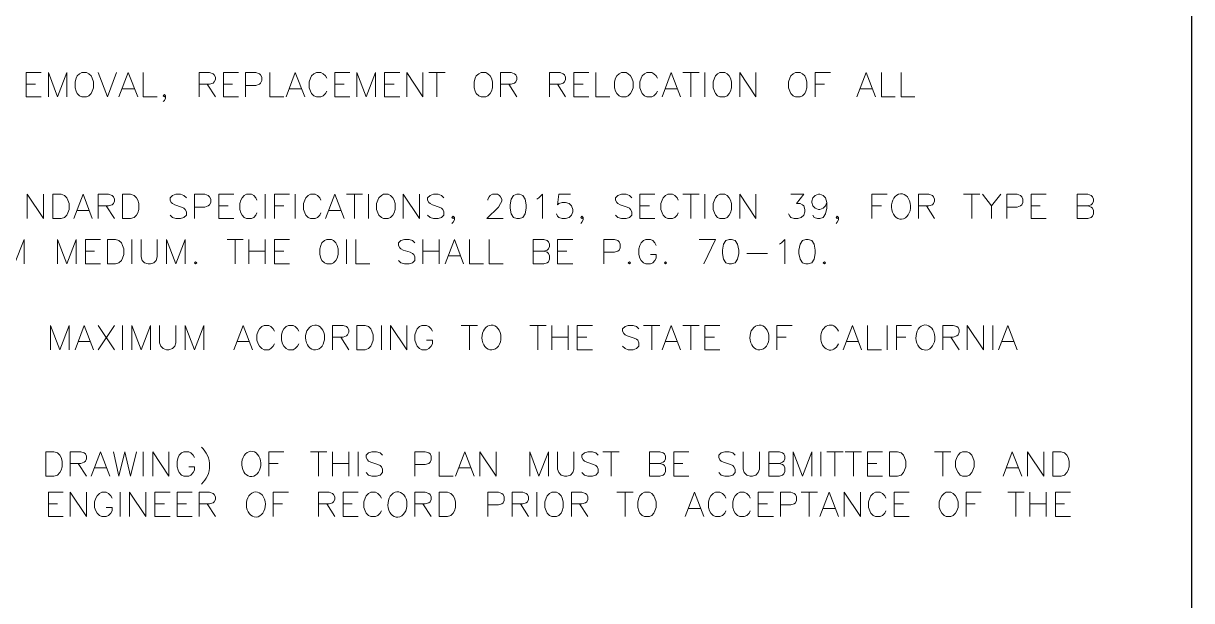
# Model space of a CAD drawing. Header units: millimetres. Extents: x -419 to 20046, y -14642 to 2638.
# Drawn here: x 3713.591 to 3717.427, y 921.709 to 923.606 of the extents above; entities that cross this region are included whole.
import ezdxf

# ---------------------------------------------------------------- set-up
doc = ezdxf.new("R2010")
doc.units = ezdxf.units.MM
doc.layers.add('PDF10_----TX03', color=7, linetype='Continuous')

msp = doc.modelspace()

# ---------------------------------------------------------------- linework, layer by layer
at = {"color": 1}
for points in [[(3682.9432, 934.9117), (3717.4272, 934.9117), (3717.4272, 911.9107), (3682.9432, 911.9107)], [(3717.4272, 913.7269), (3709.8049, 913.7269), (3709.8049, 927.2815), (3717.4272, 927.2815)]]:
    msp.add_lwpolyline(points, close=True, dxfattribs=at)
at = {"layer": 'PDF10_----TX03', "lineweight": 20}
for points in [[(3713.6498, 923.3645), (3713.6007, 923.3645), (3713.6007, 923.4445), (3713.6498, 923.4445)], [(3713.6732, 923.3645), (3713.6732, 923.4445), (3713.7032, 923.3645), (3713.734, 923.4445), (3713.734, 923.3645)], [(3713.8365, 923.4445), (3713.8674, 923.3645), (3713.8974, 923.4445)], [(3713.9049, 923.3645), (3713.9357, 923.4445), (3713.9665, 923.3645)], [(3713.9849, 923.4445), (3713.9849, 923.3645), (3714.0307, 923.3645)], [(3714.1682, 923.3645), (3714.1682, 923.4445), (3714.2024, 923.4445), (3714.214, 923.4404), (3714.2174, 923.4362), (3714.2215, 923.4287), (3714.2215, 923.4212), (3714.2174, 923.4137), (3714.214, 923.4095), (3714.2024, 923.4062), (3714.1682, 923.4062)], [(3714.2974, 923.3645), (3714.2482, 923.3645), (3714.2482, 923.4445), (3714.2974, 923.4445)], [(3714.3207, 923.3645), (3714.3207, 923.4445), (3714.3549, 923.4445), (3714.3666, 923.4404), (3714.3699, 923.4362), (3714.3741, 923.4287), (3714.3741, 923.4179), (3714.3699, 923.4095), (3714.3666, 923.4062), (3714.3549, 923.402), (3714.3207, 923.402)], [(3714.4007, 923.4445), (3714.4007, 923.3645), (3714.4466, 923.3645)], [(3714.4541, 923.3645), (3714.4841, 923.4445), (3714.5149, 923.3645)], [(3714.5874, 923.4254), (3714.5832, 923.4329), (3714.5757, 923.4404), (3714.5682, 923.4445), (3714.5532, 923.4445), (3714.5449, 923.4404), (3714.5374, 923.4329), (3714.5341, 923.4254), (3714.5299, 923.4137), (3714.5299, 923.3945), (3714.5341, 923.3829), (3714.5374, 923.3754), (3714.5449, 923.3679), (3714.5532, 923.3645), (3714.5682, 923.3645), (3714.5757, 923.3679), (3714.5832, 923.3754), (3714.5874, 923.3829)], [(3714.6632, 923.3645), (3714.6141, 923.3645), (3714.6141, 923.4445), (3714.6632, 923.4445)], [(3714.6866, 923.3645), (3714.6866, 923.4445), (3714.7166, 923.3645), (3714.7474, 923.4445), (3714.7474, 923.3645)], [(3714.8274, 923.3645), (3714.7774, 923.3645), (3714.7774, 923.4445), (3714.8274, 923.4445)], [(3714.8499, 923.3645), (3714.8499, 923.4445), (3714.9033, 923.3645), (3714.9033, 923.4445)], [(3714.9224, 923.4445), (3714.9758, 923.4445)], [(3714.9491, 923.4445), (3714.9491, 923.3645)], [(3715.1583, 923.3645), (3715.1583, 923.4445), (3715.1933, 923.4445), (3715.2041, 923.4404), (3715.2083, 923.4362), (3715.2116, 923.4287), (3715.2116, 923.4212), (3715.2083, 923.4137), (3715.2041, 923.4095), (3715.1933, 923.4062), (3715.1583, 923.4062)], [(3715.3183, 923.3645), (3715.3183, 923.4445), (3715.3533, 923.4445), (3715.3641, 923.4404), (3715.3683, 923.4362), (3715.3716, 923.4287), (3715.3716, 923.4212), (3715.3683, 923.4137), (3715.3641, 923.4095), (3715.3533, 923.4062), (3715.3183, 923.4062)], [(3715.4483, 923.3645), (3715.3983, 923.3645), (3715.3983, 923.4445), (3715.4483, 923.4445)], [(3715.4708, 923.4445), (3715.4708, 923.3645), (3715.5167, 923.3645)], [(3715.6733, 923.4254), (3715.6692, 923.4329), (3715.6617, 923.4404), (3715.6542, 923.4445), (3715.6383, 923.4445), (3715.6308, 923.4404), (3715.6233, 923.4329), (3715.62, 923.4254), (3715.6158, 923.4137), (3715.6158, 923.3945), (3715.62, 923.3829), (3715.6233, 923.3754), (3715.6308, 923.3679), (3715.6383, 923.3645), (3715.6542, 923.3645), (3715.6617, 923.3679), (3715.6692, 923.3754), (3715.6733, 923.3829)], [(3715.6883, 923.3645), (3715.7183, 923.4445), (3715.7492, 923.3645)], [(3715.7567, 923.4445), (3715.81, 923.4445)], [(3715.7833, 923.4445), (3715.7833, 923.3645)], [(3715.8292, 923.4445), (3715.8292, 923.3645)], [(3715.9434, 923.3645), (3715.9434, 923.4445), (3715.9967, 923.3645), (3715.9967, 923.4445)], [(3716.1909, 923.3645), (3716.1909, 923.4445), (3716.2409, 923.4445)], [(3716.3284, 923.3645), (3716.3584, 923.4445), (3716.3892, 923.3645)], [(3716.4084, 923.4445), (3716.4084, 923.3645), (3716.4542, 923.3645)], [(3716.4734, 923.4445), (3716.4734, 923.3645), (3716.5184, 923.3645)], [(3713.6007, 923.4062), (3713.6307, 923.4062)], [(3714.1949, 923.4062), (3714.2215, 923.3645)], [(3714.2482, 923.4062), (3714.2782, 923.4062)], [(3714.6141, 923.4062), (3714.6441, 923.4062)], [(3714.7774, 923.4062), (3714.8083, 923.4062)], [(3715.185, 923.4062), (3715.2116, 923.3645)], [(3715.345, 923.4062), (3715.3716, 923.3645)], [(3715.3983, 923.4062), (3715.4291, 923.4062)], [(3716.1909, 923.4062), (3716.2217, 923.4062)], [(3713.9165, 923.3912), (3713.9549, 923.3912)], [(3714.0574, 923.3679), (3714.054, 923.3645), (3714.0499, 923.3679), (3714.054, 923.372), (3714.0574, 923.3679), (3714.0574, 923.3604), (3714.054, 923.3529), (3714.0499, 923.3487)], [(3714.4649, 923.3912), (3714.5032, 923.3912)], [(3715.7, 923.3912), (3715.7375, 923.3912)], [(3716.3401, 923.3912), (3716.3776, 923.3912)], [(3713.604, 922.9645), (3713.604, 923.0445), (3713.6573, 922.9645), (3713.6573, 923.0445)], [(3713.7565, 922.9645), (3713.7873, 923.0445), (3713.8173, 922.9645)], [(3713.8365, 922.9645), (3713.8365, 923.0445), (3713.8707, 923.0445), (3713.8824, 923.0403), (3713.8865, 923.0362), (3713.8899, 923.0287), (3713.8899, 923.0212), (3713.8865, 923.0137), (3713.8824, 923.0095), (3713.8707, 923.0062), (3713.8365, 923.0062)], [(3714.1265, 923.0328), (3714.1182, 923.0403), (3714.1074, 923.0445), (3714.0915, 923.0445), (3714.0807, 923.0403), (3714.0732, 923.0328), (3714.0732, 923.0253), (3714.0765, 923.0178), (3714.0807, 923.0137), (3714.0882, 923.0095), (3714.1107, 923.002), (3714.1182, 922.9987), (3714.1224, 922.9945), (3714.1265, 922.987), (3714.1265, 922.9753), (3714.1182, 922.9678), (3714.1074, 922.9645), (3714.0915, 922.9645), (3714.0807, 922.9678), (3714.0732, 922.9753)], [(3714.1532, 922.9645), (3714.1532, 923.0445), (3714.1874, 923.0445), (3714.1982, 923.0403), (3714.2024, 923.0362), (3714.2065, 923.0287), (3714.2065, 923.0178), (3714.2024, 923.0095), (3714.1982, 923.0062), (3714.1874, 923.002), (3714.1532, 923.002)], [(3714.2824, 922.9645), (3714.2332, 922.9645), (3714.2332, 923.0445), (3714.2824, 923.0445)], [(3714.3582, 923.0253), (3714.3549, 923.0328), (3714.3474, 923.0403), (3714.3399, 923.0445), (3714.3241, 923.0445), (3714.3166, 923.0403), (3714.3091, 923.0328), (3714.3049, 923.0253), (3714.3016, 923.0137), (3714.3016, 922.9945), (3714.3049, 922.9828), (3714.3091, 922.9753), (3714.3166, 922.9678), (3714.3241, 922.9645), (3714.3399, 922.9645), (3714.3474, 922.9678), (3714.3549, 922.9753), (3714.3582, 922.9828)], [(3714.3849, 923.0445), (3714.3849, 922.9645)], [(3714.4157, 922.9645), (3714.4157, 923.0445), (3714.4649, 923.0445)], [(3714.4841, 923.0445), (3714.4841, 922.9645)], [(3714.5682, 923.0253), (3714.5641, 923.0328), (3714.5566, 923.0403), (3714.5491, 923.0445), (3714.5341, 923.0445), (3714.5266, 923.0403), (3714.5182, 923.0328), (3714.5149, 923.0253), (3714.5107, 923.0137), (3714.5107, 922.9945), (3714.5149, 922.9828), (3714.5182, 922.9753), (3714.5266, 922.9678), (3714.5341, 922.9645), (3714.5491, 922.9645), (3714.5566, 922.9678), (3714.5641, 922.9753), (3714.5682, 922.9828)], [(3714.5832, 922.9645), (3714.6141, 923.0445), (3714.6441, 922.9645)], [(3714.6516, 923.0445), (3714.7049, 923.0445)], [(3714.6783, 923.0445), (3714.6783, 922.9645)], [(3714.7241, 923.0445), (3714.7241, 922.9645)], [(3714.8383, 922.9645), (3714.8383, 923.0445), (3714.8916, 922.9645), (3714.8916, 923.0445)], [(3714.9716, 923.0328), (3714.9641, 923.0403), (3714.9533, 923.0445), (3714.9374, 923.0445), (3714.9266, 923.0403), (3714.9183, 923.0328), (3714.9183, 923.0253), (3714.9224, 923.0178), (3714.9266, 923.0137), (3714.9341, 923.0095), (3714.9566, 923.002), (3714.9641, 922.9987), (3714.9683, 922.9945), (3714.9716, 922.987), (3714.9716, 922.9753), (3714.9641, 922.9678), (3714.9533, 922.9645), (3714.9374, 922.9645), (3714.9266, 922.9678), (3714.9183, 922.9753)], [(3715.1166, 923.0253), (3715.1166, 923.0287), (3715.1208, 923.0362), (3715.1241, 923.0403), (3715.1316, 923.0445), (3715.1475, 923.0445), (3715.155, 923.0403), (3715.1583, 923.0362), (3715.1625, 923.0287), (3715.1625, 923.0212), (3715.1583, 923.0137), (3715.1508, 923.002), (3715.1133, 922.9645), (3715.1666, 922.9645)], [(3715.2766, 923.0287), (3715.2841, 923.0328), (3715.2958, 923.0445), (3715.2958, 922.9645)], [(3715.3875, 923.0445), (3715.3491, 923.0445), (3715.345, 923.0095), (3715.3491, 923.0137), (3715.3608, 923.0178), (3715.3716, 923.0178), (3715.3833, 923.0137), (3715.3908, 923.0062), (3715.395, 922.9945), (3715.395, 922.987), (3715.3908, 922.9753), (3715.3833, 922.9678), (3715.3716, 922.9645), (3715.3608, 922.9645), (3715.3491, 922.9678), (3715.345, 922.972), (3715.3416, 922.9795)], [(3715.5892, 923.0328), (3715.5817, 923.0403), (3715.57, 923.0445), (3715.555, 923.0445), (3715.5433, 923.0403), (3715.5358, 923.0328), (3715.5358, 923.0253), (3715.54, 923.0178), (3715.5433, 923.0137), (3715.5508, 923.0095), (3715.5742, 923.002), (3715.5817, 922.9987), (3715.585, 922.9945), (3715.5892, 922.987), (3715.5892, 922.9753), (3715.5817, 922.9678), (3715.57, 922.9645), (3715.555, 922.9645), (3715.5433, 922.9678), (3715.5358, 922.9753)], [(3715.665, 922.9645), (3715.6158, 922.9645), (3715.6158, 923.0445), (3715.665, 923.0445)], [(3715.7417, 923.0253), (3715.7375, 923.0328), (3715.73, 923.0403), (3715.7225, 923.0445), (3715.7075, 923.0445), (3715.7, 923.0403), (3715.6917, 923.0328), (3715.6883, 923.0253), (3715.6842, 923.0137), (3715.6842, 922.9945), (3715.6883, 922.9828), (3715.6917, 922.9753), (3715.7, 922.9678), (3715.7075, 922.9645), (3715.7225, 922.9645), (3715.73, 922.9678), (3715.7375, 922.9753), (3715.7417, 922.9828)], [(3715.7567, 923.0445), (3715.81, 923.0445)], [(3715.7833, 923.0445), (3715.7833, 922.9645)], [(3715.8292, 923.0445), (3715.8292, 922.9645)], [(3715.9434, 922.9645), (3715.9434, 923.0445), (3715.9967, 922.9645), (3715.9967, 923.0445)], [(3716.1109, 923.0445), (3716.1534, 923.0445), (3716.13, 923.0137), (3716.1417, 923.0137), (3716.1492, 923.0095), (3716.1534, 923.0062), (3716.1567, 922.9945), (3716.1567, 922.987), (3716.1534, 922.9753), (3716.145, 922.9678), (3716.1342, 922.9645), (3716.1225, 922.9645), (3716.1109, 922.9678), (3716.1075, 922.972), (3716.1034, 922.9795)], [(3716.2292, 923.0178), (3716.225, 923.0062), (3716.2175, 922.9987), (3716.2067, 922.9945), (3716.2025, 922.9945), (3716.1909, 922.9987), (3716.1834, 923.0062), (3716.18, 923.0178), (3716.18, 923.0212), (3716.1834, 923.0328), (3716.1909, 923.0403), (3716.2025, 923.0445), (3716.2067, 923.0445), (3716.2175, 923.0403), (3716.225, 923.0328), (3716.2292, 923.0178), (3716.2292, 922.9987), (3716.225, 922.9795), (3716.2175, 922.9678), (3716.2067, 922.9645), (3716.1984, 922.9645), (3716.1875, 922.9678), (3716.1834, 922.9753)], [(3716.3776, 922.9645), (3716.3776, 923.0445), (3716.4276, 923.0445)], [(3716.5301, 922.9645), (3716.5301, 923.0445), (3716.5642, 923.0445), (3716.5759, 923.0403), (3716.5801, 923.0362), (3716.5834, 923.0287), (3716.5834, 923.0212), (3716.5801, 923.0137), (3716.5759, 923.0095), (3716.5642, 923.0062), (3716.5301, 923.0062)], [(3716.6784, 923.0445), (3716.7317, 923.0445)], [(3716.7051, 923.0445), (3716.7051, 922.9645)], [(3716.7401, 923.0445), (3716.7701, 923.0062), (3716.7701, 922.9645)], [(3716.8009, 923.0445), (3716.7701, 923.0062)], [(3716.8201, 922.9645), (3716.8201, 923.0445), (3716.8543, 923.0445), (3716.8651, 923.0403), (3716.8693, 923.0362), (3716.8734, 923.0287), (3716.8734, 923.0178), (3716.8693, 923.0095), (3716.8651, 923.0062), (3716.8543, 923.002), (3716.8201, 923.002)], [(3716.9493, 922.9645), (3716.9001, 922.9645), (3716.9001, 923.0445), (3716.9493, 923.0445)], [(3717.0868, 923.0062), (3717.0976, 923.002), (3717.1018, 922.9987), (3717.1051, 922.9912), (3717.1051, 922.9795), (3717.1018, 922.972), (3717.0976, 922.9678), (3717.0868, 922.9645), (3717.0518, 922.9645), (3717.0518, 923.0445), (3717.0868, 923.0445), (3717.0976, 923.0403), (3717.1018, 923.0362), (3717.1051, 923.0287), (3717.1051, 923.0212), (3717.1018, 923.0137), (3717.0976, 923.0095), (3717.0868, 923.0062), (3717.0518, 923.0062)], [(3713.7682, 922.9912), (3713.8065, 922.9912)], [(3713.8632, 923.0062), (3713.8899, 922.9645)], [(3714.2332, 923.0062), (3714.2632, 923.0062)], [(3714.4157, 923.0062), (3714.4466, 923.0062)], [(3714.5949, 922.9912), (3714.6332, 922.9912)], [(3715.6158, 923.0062), (3715.6467, 923.0062)], [(3716.3776, 923.0062), (3716.4084, 923.0062)], [(3716.5567, 923.0062), (3716.5834, 922.9645)], [(3716.9001, 923.0062), (3716.9301, 923.0062)], [(3715.0066, 922.9678), (3715.0024, 922.9645), (3714.9983, 922.9678), (3715.0024, 922.972), (3715.0066, 922.9678), (3715.0066, 922.9603), (3715.0024, 922.9528), (3714.9983, 922.9487)], [(3715.4291, 922.9678), (3715.425, 922.9645), (3715.4216, 922.9678), (3715.425, 922.972), (3715.4291, 922.9678), (3715.4291, 922.9603), (3715.425, 922.9528), (3715.4216, 922.9487)], [(3716.2675, 922.9678), (3716.2634, 922.9645), (3716.26, 922.9678), (3716.2634, 922.972), (3716.2675, 922.9678), (3716.2675, 922.9603), (3716.2634, 922.9528), (3716.26, 922.9487)], [(3713.5315, 922.8153), (3713.5315, 922.8953), (3713.5623, 922.8153), (3713.5932, 922.8953), (3713.5932, 922.8153)], [(3713.7032, 922.8153), (3713.7032, 922.8953), (3713.734, 922.8153), (3713.764, 922.8953), (3713.764, 922.8153)], [(3713.844, 922.8153), (3713.7948, 922.8153), (3713.7948, 922.8953), (3713.844, 922.8953)], [(3713.9474, 922.8953), (3713.9474, 922.8153)], [(3713.9774, 922.8953), (3713.9774, 922.8387), (3713.9815, 922.827), (3713.989, 922.8195), (3714.0007, 922.8153), (3714.0082, 922.8153), (3714.0199, 922.8195), (3714.0274, 922.827), (3714.0307, 922.8387), (3714.0307, 922.8953)], [(3714.0615, 922.8153), (3714.0615, 922.8953), (3714.0915, 922.8153), (3714.1224, 922.8953), (3714.1224, 922.8153)], [(3714.2599, 922.8953), (3714.3132, 922.8953)], [(3714.2866, 922.8953), (3714.2866, 922.8153)], [(3714.3316, 922.8953), (3714.3316, 922.8153)], [(3714.3849, 922.8953), (3714.3849, 922.8153)], [(3714.4649, 922.8153), (3714.4157, 922.8153), (3714.4157, 922.8953), (3714.4649, 922.8953)], [(3714.6516, 922.8953), (3714.6516, 922.8153)], [(3714.6824, 922.8953), (3714.6824, 922.8153), (3714.7283, 922.8153)], [(3714.8766, 922.8845), (3714.8691, 922.892), (3714.8574, 922.8953), (3714.8424, 922.8953), (3714.8308, 922.892), (3714.8233, 922.8845), (3714.8233, 922.8762), (3714.8274, 922.8687), (3714.8308, 922.8653), (3714.8383, 922.8612), (3714.8616, 922.8537), (3714.8691, 922.8495), (3714.8733, 922.8462), (3714.8766, 922.8387), (3714.8766, 922.827), (3714.8691, 922.8195), (3714.8574, 922.8153), (3714.8424, 922.8153), (3714.8308, 922.8195), (3714.8233, 922.827)], [(3714.9033, 922.8953), (3714.9033, 922.8153)], [(3714.9566, 922.8953), (3714.9566, 922.8153)], [(3714.9758, 922.8153), (3715.0066, 922.8953), (3715.0366, 922.8153)], [(3715.0558, 922.8953), (3715.0558, 922.8153), (3715.1016, 922.8153)], [(3715.1208, 922.8953), (3715.1208, 922.8153), (3715.1666, 922.8153)], [(3715.3, 922.8578), (3715.3108, 922.8537), (3715.315, 922.8495), (3715.3183, 922.842), (3715.3183, 922.8312), (3715.315, 922.8228), (3715.3108, 922.8195), (3715.3, 922.8153), (3715.265, 922.8153), (3715.265, 922.8953), (3715.3, 922.8953), (3715.3108, 922.892), (3715.315, 922.8878), (3715.3183, 922.8803), (3715.3183, 922.8728), (3715.315, 922.8653), (3715.3108, 922.8612), (3715.3, 922.8578), (3715.265, 922.8578)], [(3715.395, 922.8153), (3715.345, 922.8153), (3715.345, 922.8953), (3715.395, 922.8953)], [(3715.4975, 922.8153), (3715.4975, 922.8953), (3715.5317, 922.8953), (3715.5433, 922.892), (3715.5475, 922.8878), (3715.5508, 922.8803), (3715.5508, 922.8687), (3715.5475, 922.8612), (3715.5433, 922.8578), (3715.5317, 922.8537), (3715.4975, 922.8537)], [(3715.6692, 922.8762), (3715.665, 922.8845), (3715.6575, 922.892), (3715.65, 922.8953), (3715.635, 922.8953), (3715.6275, 922.892), (3715.62, 922.8845), (3715.6158, 922.8762), (3715.6117, 922.8653), (3715.6117, 922.8462), (3715.6158, 922.8345), (3715.62, 922.827), (3715.6275, 922.8195), (3715.635, 922.8153), (3715.65, 922.8153), (3715.6575, 922.8195), (3715.665, 922.827), (3715.6692, 922.8345), (3715.6692, 922.8462), (3715.65, 922.8462)], [(3715.825, 922.8153), (3715.8633, 922.8953), (3715.81, 922.8953)], [(3716.0734, 922.8803), (3716.0809, 922.8845), (3716.0917, 922.8953), (3716.0917, 922.8153)], [(3713.7948, 922.8578), (3713.8248, 922.8578)], [(3714.3316, 922.8578), (3714.3849, 922.8578)], [(3714.4157, 922.8578), (3714.4466, 922.8578)], [(3714.9033, 922.8578), (3714.9566, 922.8578)], [(3714.9874, 922.842), (3715.0249, 922.842)], [(3715.345, 922.8578), (3715.3758, 922.8578)], [(3715.9667, 922.8495), (3716.035, 922.8495)], [(3713.6807, 922.5336), (3713.6807, 922.6136), (3713.7107, 922.5336), (3713.7415, 922.6136), (3713.7415, 922.5336)], [(3713.7607, 922.5336), (3713.7907, 922.6136), (3713.8215, 922.5336)], [(3713.8365, 922.6136), (3713.8899, 922.5336)], [(3713.8899, 922.6136), (3713.8365, 922.5336)], [(3713.9165, 922.6136), (3713.9165, 922.5336)], [(3713.9474, 922.5336), (3713.9474, 922.6136), (3713.9774, 922.5336), (3714.0082, 922.6136), (3714.0082, 922.5336)], [(3714.0382, 922.6136), (3714.0382, 922.5561), (3714.0424, 922.5453), (3714.0499, 922.5378), (3714.0615, 922.5336), (3714.069, 922.5336), (3714.0807, 922.5378), (3714.0882, 922.5453), (3714.0915, 922.5561), (3714.0915, 922.6136)], [(3714.1224, 922.5336), (3714.1224, 922.6136), (3714.1532, 922.5336), (3714.1832, 922.6136), (3714.1832, 922.5336)], [(3714.2824, 922.5336), (3714.3132, 922.6136), (3714.3432, 922.5336)], [(3714.4157, 922.5945), (3714.4116, 922.602), (3714.4041, 922.6095), (3714.3966, 922.6136), (3714.3816, 922.6136), (3714.3741, 922.6095), (3714.3666, 922.602), (3714.3624, 922.5945), (3714.3582, 922.5828), (3714.3582, 922.5645), (3714.3624, 922.5528), (3714.3666, 922.5453), (3714.3741, 922.5378), (3714.3816, 922.5336), (3714.3966, 922.5336), (3714.4041, 922.5378), (3714.4116, 922.5453), (3714.4157, 922.5528)], [(3714.4957, 922.5945), (3714.4916, 922.602), (3714.4841, 922.6095), (3714.4766, 922.6136), (3714.4616, 922.6136), (3714.4541, 922.6095), (3714.4466, 922.602), (3714.4424, 922.5945), (3714.4382, 922.5828), (3714.4382, 922.5645), (3714.4424, 922.5528), (3714.4466, 922.5453), (3714.4541, 922.5378), (3714.4616, 922.5336), (3714.4766, 922.5336), (3714.4841, 922.5378), (3714.4916, 922.5453), (3714.4957, 922.5528)], [(3714.6066, 922.5336), (3714.6066, 922.6136), (3714.6407, 922.6136), (3714.6516, 922.6095), (3714.6557, 922.6061), (3714.6599, 922.5986), (3714.6599, 922.5911), (3714.6557, 922.5828), (3714.6516, 922.5795), (3714.6407, 922.5753), (3714.6066, 922.5753)], [(3714.7666, 922.6136), (3714.7666, 922.5336)], [(3714.7966, 922.5336), (3714.7966, 922.6136), (3714.8499, 922.5336), (3714.8499, 922.6136)], [(3714.9341, 922.5945), (3714.9299, 922.602), (3714.9224, 922.6095), (3714.9149, 922.6136), (3714.8999, 922.6136), (3714.8916, 922.6095), (3714.8841, 922.602), (3714.8808, 922.5945), (3714.8766, 922.5828), (3714.8766, 922.5645), (3714.8808, 922.5528), (3714.8841, 922.5453), (3714.8916, 922.5378), (3714.8999, 922.5336), (3714.9149, 922.5336), (3714.9224, 922.5378), (3714.9299, 922.5453), (3714.9341, 922.5528), (3714.9341, 922.5645), (3714.9149, 922.5645)], [(3715.0291, 922.6136), (3715.0824, 922.6136)], [(3715.0558, 922.6136), (3715.0558, 922.5336)], [(3715.2541, 922.6136), (3715.3075, 922.6136)], [(3715.2808, 922.6136), (3715.2808, 922.5336)], [(3715.3266, 922.6136), (3715.3266, 922.5336)], [(3715.38, 922.6136), (3715.38, 922.5336)], [(3715.46, 922.5336), (3715.41, 922.5336), (3715.41, 922.6136), (3715.46, 922.6136)], [(3715.6117, 922.602), (3715.6042, 922.6095), (3715.5933, 922.6136), (3715.5775, 922.6136), (3715.5667, 922.6095), (3715.5583, 922.602), (3715.5583, 922.5945), (3715.5625, 922.587), (3715.5667, 922.5828), (3715.5742, 922.5795), (3715.5967, 922.572), (3715.6042, 922.5678), (3715.6083, 922.5645), (3715.6117, 922.5561), (3715.6117, 922.5453), (3715.6042, 922.5378), (3715.5933, 922.5336), (3715.5775, 922.5336), (3715.5667, 922.5378), (3715.5583, 922.5453)], [(3715.6275, 922.6136), (3715.6808, 922.6136)], [(3715.6542, 922.6136), (3715.6542, 922.5336)], [(3715.6883, 922.5336), (3715.7183, 922.6136), (3715.7492, 922.5336)], [(3715.7567, 922.6136), (3715.81, 922.6136)], [(3715.7833, 922.6136), (3715.7833, 922.5336)], [(3715.8783, 922.5336), (3715.8292, 922.5336), (3715.8292, 922.6136), (3715.8783, 922.6136)], [(3716.065, 922.5336), (3716.065, 922.6136), (3716.115, 922.6136)], [(3716.2825, 922.5336), (3716.3134, 922.6136), (3716.3434, 922.5336)], [(3716.3626, 922.6136), (3716.3626, 922.5336), (3716.4084, 922.5336)], [(3716.4276, 922.6136), (3716.4276, 922.5336)], [(3716.4576, 922.5336), (3716.4576, 922.6136), (3716.5076, 922.6136)], [(3716.6101, 922.5336), (3716.6101, 922.6136), (3716.6442, 922.6136), (3716.6559, 922.6095), (3716.6601, 922.6061), (3716.6634, 922.5986), (3716.6634, 922.5911), (3716.6601, 922.5828), (3716.6559, 922.5795), (3716.6442, 922.5753), (3716.6101, 922.5753)], [(3716.6901, 922.5336), (3716.6901, 922.6136), (3716.7434, 922.5336), (3716.7434, 922.6136)], [(3716.7743, 922.6136), (3716.7743, 922.5336)], [(3716.7934, 922.5336), (3716.8234, 922.6136), (3716.8543, 922.5336)], [(3713.7715, 922.5603), (3713.8098, 922.5603)], [(3714.2941, 922.5603), (3714.3316, 922.5603)], [(3714.6332, 922.5753), (3714.6599, 922.5336)], [(3715.3266, 922.5753), (3715.38, 922.5753)], [(3715.41, 922.5753), (3715.4408, 922.5753)], [(3715.7, 922.5603), (3715.7375, 922.5603)], [(3715.8292, 922.5753), (3715.86, 922.5753)], [(3716.065, 922.5753), (3716.0959, 922.5753)], [(3716.2942, 922.5603), (3716.3317, 922.5603)], [(3716.4576, 922.5753), (3716.4884, 922.5753)], [(3716.6367, 922.5753), (3716.6634, 922.5336)], [(3716.8043, 922.5603), (3716.8426, 922.5603)], [(3713.7448, 922.1186), (3713.7448, 922.1986), (3713.7798, 922.1986), (3713.7907, 922.1944), (3713.7948, 922.1911), (3713.7982, 922.1836), (3713.7982, 922.1753), (3713.7948, 922.1678), (3713.7907, 922.1644), (3713.7798, 922.1603), (3713.7448, 922.1603)], [(3713.814, 922.1186), (3713.844, 922.1986), (3713.8749, 922.1186)], [(3713.8865, 922.1986), (3713.9049, 922.1186), (3713.924, 922.1986), (3713.9432, 922.1186), (3713.9624, 922.1986)], [(3713.9849, 922.1986), (3713.9849, 922.1186)], [(3714.0157, 922.1186), (3714.0157, 922.1986), (3714.069, 922.1186), (3714.069, 922.1986)], [(3714.1532, 922.1794), (3714.149, 922.1869), (3714.1415, 922.1944), (3714.134, 922.1986), (3714.1182, 922.1986), (3714.1107, 922.1944), (3714.1032, 922.1869), (3714.0999, 922.1794), (3714.0957, 922.1678), (3714.0957, 922.1486), (3714.0999, 922.1378), (3714.1032, 922.1303), (3714.1107, 922.1219), (3714.1182, 922.1186), (3714.134, 922.1186), (3714.1415, 922.1219), (3714.149, 922.1303), (3714.1532, 922.1378), (3714.1532, 922.1486), (3714.134, 922.1486)], [(3714.3966, 922.1186), (3714.3966, 922.1986), (3714.4466, 922.1986)], [(3714.5341, 922.1986), (3714.5874, 922.1986)], [(3714.5607, 922.1986), (3714.5607, 922.1186)], [(3714.6066, 922.1986), (3714.6066, 922.1186)], [(3714.6599, 922.1986), (3714.6599, 922.1186)], [(3714.6899, 922.1986), (3714.6899, 922.1186)], [(3714.7699, 922.1869), (3714.7624, 922.1944), (3714.7508, 922.1986), (3714.7358, 922.1986), (3714.7241, 922.1944), (3714.7166, 922.1869), (3714.7166, 922.1794), (3714.7208, 922.1719), (3714.7241, 922.1678), (3714.7316, 922.1644), (3714.7549, 922.1569), (3714.7624, 922.1528), (3714.7666, 922.1486), (3714.7699, 922.1411), (3714.7699, 922.1303), (3714.7624, 922.1219), (3714.7508, 922.1186), (3714.7358, 922.1186), (3714.7241, 922.1219), (3714.7166, 922.1303)], [(3714.8766, 922.1186), (3714.8766, 922.1986), (3714.9108, 922.1986), (3714.9224, 922.1944), (3714.9266, 922.1911), (3714.9299, 922.1836), (3714.9299, 922.1719), (3714.9266, 922.1644), (3714.9224, 922.1603), (3714.9108, 922.1569), (3714.8766, 922.1569)], [(3714.9566, 922.1986), (3714.9566, 922.1186), (3715.0024, 922.1186)], [(3715.0099, 922.1186), (3715.0408, 922.1986), (3715.0708, 922.1186)], [(3715.09, 922.1186), (3715.09, 922.1986), (3715.1433, 922.1186), (3715.1433, 922.1986)], [(3715.2541, 922.1186), (3715.2541, 922.1986), (3715.2841, 922.1186), (3715.315, 922.1986), (3715.315, 922.1186)], [(3715.345, 922.1986), (3715.345, 922.1411), (3715.3491, 922.1303), (3715.3566, 922.1219), (3715.3683, 922.1186), (3715.3758, 922.1186), (3715.3875, 922.1219), (3715.395, 922.1303), (3715.3983, 922.1411), (3715.3983, 922.1986)], [(3715.4783, 922.1869), (3715.4708, 922.1944), (3715.46, 922.1986), (3715.4441, 922.1986), (3715.4333, 922.1944), (3715.425, 922.1869), (3715.425, 922.1794), (3715.4291, 922.1719), (3715.4333, 922.1678), (3715.4408, 922.1644), (3715.4633, 922.1569), (3715.4708, 922.1528), (3715.475, 922.1486), (3715.4783, 922.1411), (3715.4783, 922.1303), (3715.4708, 922.1219), (3715.46, 922.1186), (3715.4441, 922.1186), (3715.4333, 922.1219), (3715.425, 922.1303)], [(3715.4941, 922.1986), (3715.5475, 922.1986)], [(3715.5208, 922.1986), (3715.5208, 922.1186)], [(3715.6808, 922.1603), (3715.6917, 922.1569), (3715.6958, 922.1528), (3715.7, 922.1453), (3715.7, 922.1336), (3715.6958, 922.1261), (3715.6917, 922.1219), (3715.6808, 922.1186), (3715.6467, 922.1186), (3715.6467, 922.1986), (3715.6808, 922.1986), (3715.6917, 922.1944), (3715.6958, 922.1911), (3715.7, 922.1836), (3715.7, 922.1753), (3715.6958, 922.1678), (3715.6917, 922.1644), (3715.6808, 922.1603), (3715.6467, 922.1603)], [(3715.7758, 922.1186), (3715.7267, 922.1186), (3715.7267, 922.1986), (3715.7758, 922.1986)], [(3715.9284, 922.1869), (3715.9208, 922.1944), (3715.9092, 922.1986), (3715.8942, 922.1986), (3715.8825, 922.1944), (3715.875, 922.1869), (3715.875, 922.1794), (3715.8783, 922.1719), (3715.8825, 922.1678), (3715.89, 922.1644), (3715.9133, 922.1569), (3715.9208, 922.1528), (3715.9242, 922.1486), (3715.9284, 922.1411), (3715.9284, 922.1303), (3715.9208, 922.1219), (3715.9092, 922.1186), (3715.8942, 922.1186), (3715.8825, 922.1219), (3715.875, 922.1303)], [(3715.955, 922.1986), (3715.955, 922.1411), (3715.9584, 922.1303), (3715.9667, 922.1219), (3715.9775, 922.1186), (3715.985, 922.1186), (3715.9967, 922.1219), (3716.0042, 922.1303), (3716.0084, 922.1411), (3716.0084, 922.1986)], [(3716.0734, 922.1603), (3716.0842, 922.1569), (3716.0884, 922.1528), (3716.0917, 922.1453), (3716.0917, 922.1336), (3716.0884, 922.1261), (3716.0842, 922.1219), (3716.0734, 922.1186), (3716.0384, 922.1186), (3716.0384, 922.1986), (3716.0734, 922.1986), (3716.0842, 922.1944), (3716.0884, 922.1911), (3716.0917, 922.1836), (3716.0917, 922.1753), (3716.0884, 922.1678), (3716.0842, 922.1644), (3716.0734, 922.1603), (3716.0384, 922.1603)], [(3716.1184, 922.1186), (3716.1184, 922.1986), (3716.1492, 922.1186), (3716.18, 922.1986), (3716.18, 922.1186)], [(3716.21, 922.1986), (3716.21, 922.1186)], [(3716.2292, 922.1986), (3716.2825, 922.1986)], [(3716.2559, 922.1986), (3716.2559, 922.1186)], [(3716.29, 922.1986), (3716.3434, 922.1986)], [(3716.3167, 922.1986), (3716.3167, 922.1186)], [(3716.4117, 922.1186), (3716.3626, 922.1186), (3716.3626, 922.1986), (3716.4117, 922.1986)], [(3716.5834, 922.1986), (3716.6367, 922.1986)], [(3716.6101, 922.1986), (3716.6101, 922.1186)], [(3716.8084, 922.1186), (3716.8384, 922.1986), (3716.8693, 922.1186)], [(3716.8884, 922.1186), (3716.8884, 922.1986), (3716.9418, 922.1186), (3716.9418, 922.1986)], [(3713.7715, 922.1603), (3713.7982, 922.1186)], [(3713.8248, 922.1453), (3713.8632, 922.1453)], [(3714.3966, 922.1603), (3714.4274, 922.1603)], [(3714.6066, 922.1603), (3714.6599, 922.1603)], [(3715.0216, 922.1453), (3715.0599, 922.1453)], [(3715.7267, 922.1603), (3715.7567, 922.1603)], [(3716.3626, 922.1603), (3716.3934, 922.1603)], [(3716.8201, 922.1453), (3716.8576, 922.1453)], [(3713.7223, 921.9853), (3713.6732, 921.9853), (3713.6732, 922.0653), (3713.7223, 922.0653)], [(3713.7448, 921.9853), (3713.7448, 922.0653), (3713.7982, 921.9853), (3713.7982, 922.0653)], [(3713.8824, 922.0461), (3713.8782, 922.0536), (3713.8707, 922.0611), (3713.8632, 922.0653), (3713.8482, 922.0653), (3713.8407, 922.0611), (3713.8332, 922.0536), (3713.829, 922.0461), (3713.8248, 922.0344), (3713.8248, 922.0153), (3713.829, 922.0044), (3713.8332, 921.9969), (3713.8407, 921.9886), (3713.8482, 921.9853), (3713.8632, 921.9853), (3713.8707, 921.9886), (3713.8782, 921.9969), (3713.8824, 922.0044), (3713.8824, 922.0153), (3713.8632, 922.0153)], [(3713.909, 922.0653), (3713.909, 921.9853)], [(3713.9399, 921.9853), (3713.9399, 922.0653), (3713.9932, 921.9853), (3713.9932, 922.0653)], [(3714.0732, 921.9853), (3714.0232, 921.9853), (3714.0232, 922.0653), (3714.0732, 922.0653)], [(3714.1449, 921.9853), (3714.0957, 921.9853), (3714.0957, 922.0653), (3714.1449, 922.0653)], [(3714.1682, 921.9853), (3714.1682, 922.0653), (3714.2024, 922.0653), (3714.214, 922.0611), (3714.2174, 922.0578), (3714.2215, 922.0503), (3714.2215, 922.0419), (3714.2174, 922.0344), (3714.214, 922.0311), (3714.2024, 922.0269), (3714.1682, 922.0269)], [(3714.4116, 921.9853), (3714.4116, 922.0653), (3714.4616, 922.0653)], [(3714.5607, 921.9853), (3714.5607, 922.0653), (3714.5949, 922.0653), (3714.6066, 922.0611), (3714.6099, 922.0578), (3714.6141, 922.0503), (3714.6141, 922.0419), (3714.6099, 922.0344), (3714.6066, 922.0311), (3714.5949, 922.0269), (3714.5607, 922.0269)], [(3714.6899, 921.9853), (3714.6407, 921.9853), (3714.6407, 922.0653), (3714.6899, 922.0653)], [(3714.7666, 922.0461), (3714.7624, 922.0536), (3714.7549, 922.0611), (3714.7474, 922.0653), (3714.7316, 922.0653), (3714.7241, 922.0611), (3714.7166, 922.0536), (3714.7133, 922.0461), (3714.7091, 922.0344), (3714.7091, 922.0153), (3714.7133, 922.0044), (3714.7166, 921.9969), (3714.7241, 921.9886), (3714.7316, 921.9853), (3714.7474, 921.9853), (3714.7549, 921.9886), (3714.7624, 921.9969), (3714.7666, 922.0044)], [(3714.8766, 921.9853), (3714.8766, 922.0653), (3714.9108, 922.0653), (3714.9224, 922.0611), (3714.9266, 922.0578), (3714.9299, 922.0503), (3714.9299, 922.0419), (3714.9266, 922.0344), (3714.9224, 922.0311), (3714.9108, 922.0269), (3714.8766, 922.0269)], [(3715.1166, 921.9853), (3715.1166, 922.0653), (3715.1508, 922.0653), (3715.1625, 922.0611), (3715.1666, 922.0578), (3715.17, 922.0503), (3715.17, 922.0386), (3715.1666, 922.0311), (3715.1625, 922.0269), (3715.1508, 922.0236), (3715.1166, 922.0236)], [(3715.1966, 921.9853), (3715.1966, 922.0653), (3715.2308, 922.0653), (3715.2425, 922.0611), (3715.2466, 922.0578), (3715.25, 922.0503), (3715.25, 922.0419), (3715.2466, 922.0344), (3715.2425, 922.0311), (3715.2308, 922.0269), (3715.1966, 922.0269)], [(3715.2766, 922.0653), (3715.2766, 921.9853)], [(3715.3908, 921.9853), (3715.3908, 922.0653), (3715.425, 922.0653), (3715.4366, 922.0611), (3715.4408, 922.0578), (3715.4441, 922.0503), (3715.4441, 922.0419), (3715.4408, 922.0344), (3715.4366, 922.0311), (3715.425, 922.0269), (3715.3908, 922.0269)], [(3715.54, 922.0653), (3715.5933, 922.0653)], [(3715.5667, 922.0653), (3715.5667, 921.9853)], [(3715.7642, 921.9853), (3715.795, 922.0653), (3715.825, 921.9853)], [(3715.8975, 922.0461), (3715.8942, 922.0536), (3715.8867, 922.0611), (3715.8783, 922.0653), (3715.8633, 922.0653), (3715.8558, 922.0611), (3715.8483, 922.0536), (3715.8442, 922.0461), (3715.8408, 922.0344), (3715.8408, 922.0153), (3715.8442, 922.0044), (3715.8483, 921.9969), (3715.8558, 921.9886), (3715.8633, 921.9853), (3715.8783, 921.9853), (3715.8867, 921.9886), (3715.8942, 921.9969), (3715.8975, 922.0044)], [(3715.9775, 922.0461), (3715.9742, 922.0536), (3715.9667, 922.0611), (3715.9584, 922.0653), (3715.9434, 922.0653), (3715.9359, 922.0611), (3715.9284, 922.0536), (3715.9242, 922.0461), (3715.9208, 922.0344), (3715.9208, 922.0153), (3715.9242, 922.0044), (3715.9284, 921.9969), (3715.9359, 921.9886), (3715.9434, 921.9853), (3715.9584, 921.9853), (3715.9667, 921.9886), (3715.9742, 921.9969), (3715.9775, 922.0044)], [(3716.0542, 921.9853), (3716.0042, 921.9853), (3716.0042, 922.0653), (3716.0542, 922.0653)], [(3716.0767, 921.9853), (3716.0767, 922.0653), (3716.1109, 922.0653), (3716.1225, 922.0611), (3716.1267, 922.0578), (3716.13, 922.0503), (3716.13, 922.0386), (3716.1267, 922.0311), (3716.1225, 922.0269), (3716.1109, 922.0236), (3716.0767, 922.0236)], [(3716.145, 922.0653), (3716.1984, 922.0653)], [(3716.1717, 922.0653), (3716.1717, 921.9853)], [(3716.2067, 921.9853), (3716.2367, 922.0653), (3716.2675, 921.9853)], [(3716.2867, 921.9853), (3716.2867, 922.0653), (3716.3401, 921.9853), (3716.3401, 922.0653)], [(3716.4234, 922.0461), (3716.4201, 922.0536), (3716.4117, 922.0611), (3716.4042, 922.0653), (3716.3892, 922.0653), (3716.3817, 922.0611), (3716.3742, 922.0536), (3716.3701, 922.0461), (3716.3667, 922.0344), (3716.3667, 922.0153), (3716.3701, 922.0044), (3716.3742, 921.9969), (3716.3817, 921.9886), (3716.3892, 921.9853), (3716.4042, 921.9853), (3716.4117, 921.9886), (3716.4201, 921.9969), (3716.4234, 922.0044)], [(3716.5001, 921.9853), (3716.4501, 921.9853), (3716.4501, 922.0653), (3716.5001, 922.0653)], [(3716.6867, 921.9853), (3716.6867, 922.0653), (3716.7359, 922.0653)], [(3716.8234, 922.0653), (3716.8768, 922.0653)], [(3716.8501, 922.0653), (3716.8501, 921.9853)], [(3716.8959, 922.0653), (3716.8959, 921.9853)], [(3716.9493, 922.0653), (3716.9493, 921.9853)], [(3717.0293, 921.9853), (3716.9801, 921.9853), (3716.9801, 922.0653), (3717.0293, 922.0653)], [(3713.6732, 922.0269), (3713.7032, 922.0269)], [(3714.0232, 922.0269), (3714.054, 922.0269)], [(3714.0957, 922.0269), (3714.1265, 922.0269)], [(3714.1949, 922.0269), (3714.2215, 921.9853)], [(3714.4116, 922.0269), (3714.4424, 922.0269)], [(3714.5874, 922.0269), (3714.6141, 921.9853)], [(3714.6407, 922.0269), (3714.6707, 922.0269)], [(3714.9033, 922.0269), (3714.9299, 921.9853)], [(3715.2233, 922.0269), (3715.25, 921.9853)], [(3715.4175, 922.0269), (3715.4441, 921.9853)], [(3716.0042, 922.0269), (3716.035, 922.0269)], [(3716.4501, 922.0269), (3716.4809, 922.0269)], [(3716.6867, 922.0269), (3716.7167, 922.0269)], [(3716.8959, 922.0269), (3716.9493, 922.0269)], [(3716.9801, 922.0269), (3717.0101, 922.0269)], [(3715.7758, 922.0119), (3715.8142, 922.0119)], [(3716.2175, 922.0119), (3716.2559, 922.0119)]]:
    msp.add_lwpolyline(points, dxfattribs=at)
for points in [[(3713.7832, 923.4445), (3713.7757, 923.4404), (3713.7682, 923.4329), (3713.764, 923.4254), (3713.7607, 923.4137), (3713.7607, 923.3945), (3713.764, 923.3829), (3713.7682, 923.3754), (3713.7757, 923.3679), (3713.7832, 923.3645), (3713.7982, 923.3645), (3713.8065, 923.3679), (3713.814, 923.3754), (3713.8173, 923.3829), (3713.8215, 923.3945), (3713.8215, 923.4137), (3713.8173, 923.4254), (3713.814, 923.4329), (3713.8065, 923.4404), (3713.7982, 923.4445)], [(3715.0941, 923.4445), (3715.0866, 923.4404), (3715.0783, 923.4329), (3715.0749, 923.4254), (3715.0708, 923.4137), (3715.0708, 923.3945), (3715.0749, 923.3829), (3715.0783, 923.3754), (3715.0866, 923.3679), (3715.0941, 923.3645), (3715.1091, 923.3645), (3715.1166, 923.3679), (3715.1241, 923.3754), (3715.1283, 923.3829), (3715.1316, 923.3945), (3715.1316, 923.4137), (3715.1283, 923.4254), (3715.1241, 923.4329), (3715.1166, 923.4404), (3715.1091, 923.4445)], [(3715.555, 923.4445), (3715.5475, 923.4404), (3715.54, 923.4329), (3715.5358, 923.4254), (3715.5317, 923.4137), (3715.5317, 923.3945), (3715.5358, 923.3829), (3715.54, 923.3754), (3715.5475, 923.3679), (3715.555, 923.3645), (3715.57, 923.3645), (3715.5775, 923.3679), (3715.585, 923.3754), (3715.5892, 923.3829), (3715.5933, 923.3945), (3715.5933, 923.4137), (3715.5892, 923.4254), (3715.585, 923.4329), (3715.5775, 923.4404), (3715.57, 923.4445)], [(3715.8783, 923.4445), (3715.8708, 923.4404), (3715.8633, 923.4329), (3715.86, 923.4254), (3715.8558, 923.4137), (3715.8558, 923.3945), (3715.86, 923.3829), (3715.8633, 923.3754), (3715.8708, 923.3679), (3715.8783, 923.3645), (3715.8942, 923.3645), (3715.9017, 923.3679), (3715.9092, 923.3754), (3715.9133, 923.3829), (3715.9167, 923.3945), (3715.9167, 923.4137), (3715.9133, 923.4254), (3715.9092, 923.4329), (3715.9017, 923.4404), (3715.8942, 923.4445)], [(3716.1267, 923.4445), (3716.1184, 923.4404), (3716.1109, 923.4329), (3716.1075, 923.4254), (3716.1034, 923.4137), (3716.1034, 923.3945), (3716.1075, 923.3829), (3716.1109, 923.3754), (3716.1184, 923.3679), (3716.1267, 923.3645), (3716.1417, 923.3645), (3716.1492, 923.3679), (3716.1567, 923.3754), (3716.1609, 923.3829), (3716.1642, 923.3945), (3716.1642, 923.4137), (3716.1609, 923.4254), (3716.1567, 923.4329), (3716.1492, 923.4404), (3716.1417, 923.4445)], [(3713.6882, 922.9645), (3713.6882, 923.0445), (3713.7148, 923.0445), (3713.7265, 923.0403), (3713.734, 923.0328), (3713.7373, 923.0253), (3713.7415, 923.0137), (3713.7415, 922.9945), (3713.7373, 922.9828), (3713.734, 922.9753), (3713.7265, 922.9678), (3713.7148, 922.9645)], [(3713.9165, 922.9645), (3713.9165, 923.0445), (3713.9432, 923.0445), (3713.9549, 923.0403), (3713.9624, 923.0328), (3713.9665, 923.0253), (3713.9699, 923.0137), (3713.9699, 922.9945), (3713.9665, 922.9828), (3713.9624, 922.9753), (3713.9549, 922.9678), (3713.9432, 922.9645)], [(3714.7741, 923.0445), (3714.7666, 923.0403), (3714.7583, 923.0328), (3714.7549, 923.0253), (3714.7508, 923.0137), (3714.7508, 922.9945), (3714.7549, 922.9828), (3714.7583, 922.9753), (3714.7666, 922.9678), (3714.7741, 922.9645), (3714.7891, 922.9645), (3714.7966, 922.9678), (3714.8041, 922.9753), (3714.8083, 922.9828), (3714.8116, 922.9945), (3714.8116, 923.0137), (3714.8083, 923.0253), (3714.8041, 923.0328), (3714.7966, 923.0403), (3714.7891, 923.0445)], [(3715.2116, 923.0445), (3715.2008, 923.0403), (3715.1933, 923.0287), (3715.1891, 923.0095), (3715.1891, 922.9987), (3715.1933, 922.9795), (3715.2008, 922.9678), (3715.2116, 922.9645), (3715.22, 922.9645), (3715.2308, 922.9678), (3715.2383, 922.9795), (3715.2425, 922.9987), (3715.2425, 923.0095), (3715.2383, 923.0287), (3715.2308, 923.0403), (3715.22, 923.0445)], [(3715.8783, 923.0445), (3715.8708, 923.0403), (3715.8633, 923.0328), (3715.86, 923.0253), (3715.8558, 923.0137), (3715.8558, 922.9945), (3715.86, 922.9828), (3715.8633, 922.9753), (3715.8708, 922.9678), (3715.8783, 922.9645), (3715.8942, 922.9645), (3715.9017, 922.9678), (3715.9092, 922.9753), (3715.9133, 922.9828), (3715.9167, 922.9945), (3715.9167, 923.0137), (3715.9133, 923.0253), (3715.9092, 923.0328), (3715.9017, 923.0403), (3715.8942, 923.0445)], [(3713.8674, 922.8153), (3713.8674, 922.8953), (3713.894, 922.8953), (3713.9049, 922.892), (3713.9132, 922.8845), (3713.9165, 922.8762), (3713.9207, 922.8653), (3713.9207, 922.8462), (3713.9165, 922.8345), (3713.9132, 922.827), (3713.9049, 922.8195), (3713.894, 922.8153)], [(3714.5874, 922.8953), (3714.5799, 922.892), (3714.5716, 922.8845), (3714.5682, 922.8762), (3714.5641, 922.8653), (3714.5641, 922.8462), (3714.5682, 922.8345), (3714.5716, 922.827), (3714.5799, 922.8195), (3714.5874, 922.8153), (3714.6024, 922.8153), (3714.6099, 922.8195), (3714.6174, 922.827), (3714.6216, 922.8345), (3714.6249, 922.8462), (3714.6249, 922.8653), (3714.6216, 922.8762), (3714.6174, 922.8845), (3714.6099, 922.892), (3714.6024, 922.8953)], [(3715.9092, 922.8953), (3715.8975, 922.892), (3715.89, 922.8803), (3715.8867, 922.8612), (3715.8867, 922.8495), (3715.89, 922.8312), (3715.8975, 922.8195), (3715.9092, 922.8153), (3715.9167, 922.8153), (3715.9284, 922.8195), (3715.9359, 922.8312), (3715.94, 922.8495), (3715.94, 922.8612), (3715.9359, 922.8803), (3715.9284, 922.892), (3715.9167, 922.8953)], [(3716.1609, 922.8953), (3716.1492, 922.892), (3716.1417, 922.8803), (3716.1375, 922.8612), (3716.1375, 922.8495), (3716.1417, 922.8312), (3716.1492, 922.8195), (3716.1609, 922.8153), (3716.1684, 922.8153), (3716.18, 922.8195), (3716.1875, 922.8312), (3716.1909, 922.8495), (3716.1909, 922.8612), (3716.1875, 922.8803), (3716.18, 922.892), (3716.1684, 922.8953)], [(3714.1565, 922.8228), (3714.1532, 922.8195), (3714.1565, 922.8153), (3714.1607, 922.8195)], [(3715.5817, 922.8228), (3715.5775, 922.8195), (3715.5817, 922.8153), (3715.585, 922.8195)], [(3715.7, 922.8228), (3715.6958, 922.8195), (3715.7, 922.8153), (3715.7033, 922.8195)], [(3716.2217, 922.8228), (3716.2175, 922.8195), (3716.2217, 922.8153), (3716.225, 922.8195)], [(3714.6866, 922.5336), (3714.6866, 922.6136), (3714.7133, 922.6136), (3714.7241, 922.6095), (3714.7316, 922.602), (3714.7358, 922.5945), (3714.7399, 922.5828), (3714.7399, 922.5645), (3714.7358, 922.5528), (3714.7316, 922.5453), (3714.7241, 922.5378), (3714.7133, 922.5336)], [(3713.6648, 922.1186), (3713.6648, 922.1986), (3713.6915, 922.1986), (3713.7032, 922.1944), (3713.7107, 922.1869), (3713.7148, 922.1794), (3713.7182, 922.1678), (3713.7182, 922.1486), (3713.7148, 922.1378), (3713.7107, 922.1303), (3713.7032, 922.1219), (3713.6915, 922.1186)], [(3716.4351, 922.1186), (3716.4351, 922.1986), (3716.4617, 922.1986), (3716.4734, 922.1944), (3716.4809, 922.1869), (3716.4842, 922.1794), (3716.4884, 922.1678), (3716.4884, 922.1486), (3716.4842, 922.1378), (3716.4809, 922.1303), (3716.4734, 922.1219), (3716.4617, 922.1186)], [(3716.6751, 922.1986), (3716.6676, 922.1944), (3716.6601, 922.1869), (3716.6559, 922.1794), (3716.6517, 922.1678), (3716.6517, 922.1486), (3716.6559, 922.1378), (3716.6601, 922.1303), (3716.6676, 922.1219), (3716.6751, 922.1186), (3716.6901, 922.1186), (3716.6976, 922.1219), (3716.7051, 922.1303), (3716.7092, 922.1378), (3716.7134, 922.1486), (3716.7134, 922.1678), (3716.7092, 922.1794), (3716.7051, 922.1869), (3716.6976, 922.1944), (3716.6901, 922.1986)], [(3716.9718, 922.1186), (3716.9718, 922.1986), (3716.9984, 922.1986), (3717.0101, 922.1944), (3717.0176, 922.1869), (3717.0218, 922.1794), (3717.0251, 922.1678), (3717.0251, 922.1486), (3717.0218, 922.1378), (3717.0176, 922.1303), (3717.0101, 922.1219), (3716.9984, 922.1186)], [(3714.9566, 921.9853), (3714.9566, 922.0653), (3714.9833, 922.0653), (3714.9949, 922.0611), (3715.0024, 922.0536), (3715.0066, 922.0461), (3715.0099, 922.0344), (3715.0099, 922.0153), (3715.0066, 922.0044), (3715.0024, 921.9969), (3714.9949, 921.9886), (3714.9833, 921.9853)], [(3715.3266, 922.0653), (3715.3183, 922.0611), (3715.3108, 922.0536), (3715.3075, 922.0461), (3715.3033, 922.0344), (3715.3033, 922.0153), (3715.3075, 922.0044), (3715.3108, 921.9969), (3715.3183, 921.9886), (3715.3266, 921.9853), (3715.3416, 921.9853), (3715.3491, 921.9886), (3715.3566, 921.9969), (3715.3608, 922.0044), (3715.3641, 922.0153), (3715.3641, 922.0344), (3715.3608, 922.0461), (3715.3566, 922.0536), (3715.3491, 922.0611), (3715.3416, 922.0653)], [(3715.6308, 922.0653), (3715.6233, 922.0611), (3715.6158, 922.0536), (3715.6117, 922.0461), (3715.6083, 922.0344), (3715.6083, 922.0153), (3715.6117, 922.0044), (3715.6158, 921.9969), (3715.6233, 921.9886), (3715.6308, 921.9853), (3715.6467, 921.9853), (3715.6542, 921.9886), (3715.6617, 921.9969), (3715.665, 922.0044), (3715.6692, 922.0153), (3715.6692, 922.0344), (3715.665, 922.0461), (3715.6617, 922.0536), (3715.6542, 922.0611), (3715.6467, 922.0653)], [(3716.6217, 922.0653), (3716.6142, 922.0611), (3716.6067, 922.0536), (3716.6026, 922.0461), (3716.5984, 922.0344), (3716.5984, 922.0153), (3716.6026, 922.0044), (3716.6067, 921.9969), (3716.6142, 921.9886), (3716.6217, 921.9853), (3716.6367, 921.9853), (3716.6442, 921.9886), (3716.6517, 921.9969), (3716.6559, 922.0044), (3716.6601, 922.0153), (3716.6601, 922.0344), (3716.6559, 922.0461), (3716.6517, 922.0536), (3716.6442, 922.0611), (3716.6367, 922.0653)]]:
    msp.add_lwpolyline(points, close=True, dxfattribs=at)
msp.add_arc((3714.1207, 922.1528), 0.082, 312.117, 47.883, dxfattribs=at)
for centre, major_axis, ratio, start_param, end_param in [((3716.4731, 923.0041), (-0.0002, 0.0418), 0.750356, 0.254253, 6.537438), ((3714.5489, 922.5737), (-0.0006, 0.0409), 0.765279, 0.214426, 6.497611), ((3715.1281, 922.5737), (-0.0006, 0.0409), 0.765279, 0.214426, 6.497611), ((3716.0081, 922.5737), (-0.0006, 0.0409), 0.765279, 0.214426, 6.497611), ((3716.2405, 922.5736), (0.0001, 0.0412), 0.760675, 5.246457, 10.468072), ((3716.5531, 922.5736), (-0.0002, 0.0413), 0.756513, 0.253674, 6.536859), ((3714.3395, 922.1584), (0.0006, 0.0417), 0.750122, 0.273346, 6.556531), ((3714.3546, 922.0251), (0.0002, 0.0413), 0.758932, 0.235965, 6.51915), ((3714.8195, 922.025), (0.0006, 0.0417), 0.750122, 0.273346, 6.556531)]:
    msp.add_ellipse(centre, major_axis=major_axis, ratio=ratio, start_param=start_param, end_param=end_param, dxfattribs=at)

doc.saveas('drawing.dxf')
